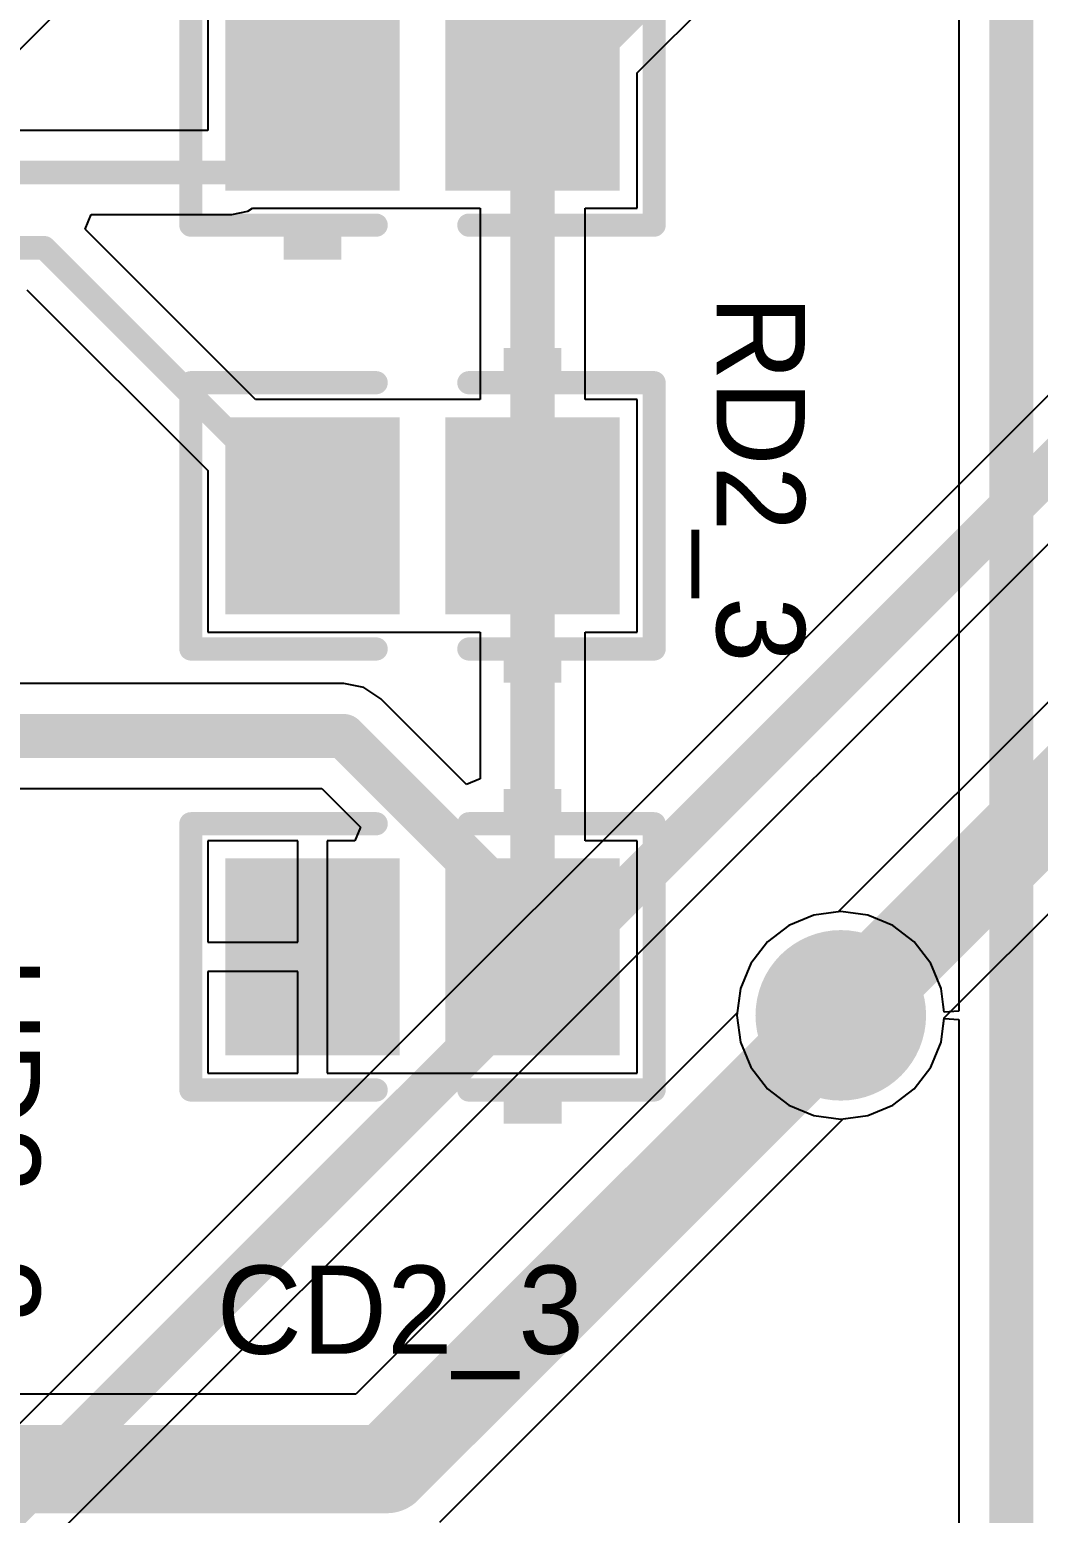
# Model space of a CAD drawing. Header units: millimetres. Extents: x 0.67 to 7.75, y 0.64 to 6.06.
# Drawn here: x 4.679 to 5.022, y 1.961 to 2.465 of the extents above; entities that cross this region are included whole.
import ezdxf

# ---------------------------------------------------------------- set-up
doc = ezdxf.new("R2010")
doc.units = ezdxf.units.MM
doc.header["$MEASUREMENT"] = 0
for name, color, linetype in [('BottomLayer', 5, 'Continuous'), ('BottomSolder', 6, 'Continuous'), ('MultiLayer', 9, 'Continuous'), ('TopLayer', 1, 'Continuous'), ('TopOverlay', 2, 'Continuous'), ('TopPaste', 8, 'Continuous'), ('TopSolder', 216, 'Continuous'), ('ViaHoleLayer', 16, 'Continuous')]:
    doc.layers.add(name, color=color, linetype=linetype)

# ---------------------------------------------------------------- blocks, each defined once
blk = doc.blocks.new('CC2012_0805_91')
at = {"layer": 'TopLayer'}
for points in [[(-0.06299, -0.02953), (-0.01181, -0.02953), (-0.06299, 0.02953), (-0.01181, 0.02953)], [(0.01181, -0.02953), (0.06299, -0.02953), (0.01181, 0.02953), (0.06299, 0.02953)]]:
    blk.add_solid(points, dxfattribs=at)
at = {"layer": 'TopOverlay', "const_width": 0.00787}
for points in [[(-0.07874, 0.04528), (-0.07874, -0.04528)], [(-0.01575, 0.04528), (-0.07874, 0.04528)], [(0.07874, 0.04528), (0.01575, 0.04528)], [(0.07874, 0.04528), (0.07874, -0.04528)], [(-0.01575, -0.04528), (-0.07874, -0.04528)], [(0.07874, -0.04528), (0.01575, -0.04528)]]:
    blk.add_lwpolyline(points, dxfattribs=at)
at = {"layer": 'TopOverlay', "const_width": 0.00394}
for points in [[(-0.08071, 0.04528, 1), (-0.07677, 0.04528, 1)], [(-0.08071, 0.04528, 1), (-0.07677, 0.04528, 1)], [(-0.01772, 0.04528, 1), (-0.01378, 0.04528, 1)], [(0.01378, 0.04528, 1), (0.01772, 0.04528, 1)], [(0.07677, 0.04528, 1), (0.08071, 0.04528, 1)], [(0.07677, 0.04528, 1), (0.08071, 0.04528, 1)], [(-0.08071, -0.04528, 1), (-0.07677, -0.04528, 1)], [(-0.08071, -0.04528, 1), (-0.07677, -0.04528, 1)], [(-0.01772, -0.04528, 1), (-0.01378, -0.04528, 1)], [(0.01378, -0.04528, 1), (0.01772, -0.04528, 1)], [(0.07677, -0.04528, 1), (0.08071, -0.04528, 1)], [(0.07677, -0.04528, 1), (0.08071, -0.04528, 1)]]:
    blk.add_lwpolyline(points, format="xyb", close=True, dxfattribs=at)
at = {"layer": 'TopOverlay'}
for points in [[(-0.04724, 0.04882), (-0.02756, 0.04882), (-0.04724, 0.05669), (-0.02756, 0.05669)], [(-0.04725, -0.05709), (-0.02756, -0.05709), (-0.04725, -0.04921), (-0.02756, -0.04921)]]:
    blk.add_solid(points, dxfattribs=at)
at = {"layer": 'TopPaste'}
for points in [[(-0.06299, -0.02953), (-0.01181, -0.02953), (-0.06299, 0.02953), (-0.01181, 0.02953)], [(0.01181, -0.02953), (0.06299, -0.02953), (0.01181, 0.02953), (0.06299, 0.02953)]]:
    blk.add_solid(points, dxfattribs=at)
at = {"layer": 'TopSolder'}
for points in [[(-0.06699, -0.03353), (-0.00781, -0.03353), (-0.06699, 0.03353), (-0.00781, 0.03353)], [(0.00781, -0.03353), (0.06699, -0.03353), (0.00781, 0.03353), (0.06699, 0.03353)]]:
    blk.add_solid(points, dxfattribs=at)
blk = doc.blocks.new('CC2012_0805_92')
at = {"layer": 'TopLayer'}
for points in [[(-0.06299, -0.02953), (-0.01181, -0.02953), (-0.06299, 0.02953), (-0.01181, 0.02953)], [(0.01181, -0.02953), (0.06299, -0.02953), (0.01181, 0.02953), (0.06299, 0.02953)]]:
    blk.add_solid(points, dxfattribs=at)
at = {"layer": 'TopOverlay', "const_width": 0.00787}
for points in [[(-0.07874, -0.04528), (-0.07874, 0.04528)], [(-0.07874, 0.04528), (-0.01575, 0.04528)], [(0.01575, 0.04528), (0.07874, 0.04528)], [(0.07874, -0.04528), (0.07874, 0.04528)], [(-0.07874, -0.04528), (-0.01575, -0.04528)], [(0.01575, -0.04528), (0.07874, -0.04528)]]:
    blk.add_lwpolyline(points, dxfattribs=at)
at = {"layer": 'TopOverlay', "const_width": 0.00394}
for points in [[(-0.08071, 0.04528, 1), (-0.07677, 0.04528, 1)], [(-0.08071, 0.04528, 1), (-0.07677, 0.04528, 1)], [(-0.01772, 0.04528, 1), (-0.01378, 0.04528, 1)], [(0.01378, 0.04528, 1), (0.01772, 0.04528, 1)], [(0.07677, 0.04528, 1), (0.08071, 0.04528, 1)], [(0.07677, 0.04528, 1), (0.08071, 0.04528, 1)], [(-0.08071, -0.04528, 1), (-0.07677, -0.04528, 1)], [(-0.08071, -0.04528, 1), (-0.07677, -0.04528, 1)], [(-0.01772, -0.04528, 1), (-0.01378, -0.04528, 1)], [(0.01378, -0.04528, 1), (0.01772, -0.04528, 1)], [(0.07677, -0.04528, 1), (0.08071, -0.04528, 1)], [(0.07677, -0.04528, 1), (0.08071, -0.04528, 1)]]:
    blk.add_lwpolyline(points, format="xyb", close=True, dxfattribs=at)
at = {"layer": 'TopOverlay'}
for points in [[(-0.04727, 0.04882), (-0.02758, 0.04882), (-0.04727, 0.05669), (-0.02758, 0.05669)], [(-0.04724, -0.05707), (-0.02756, -0.05707), (-0.04724, -0.04919), (-0.02756, -0.04919)]]:
    blk.add_solid(points, dxfattribs=at)
at = {"layer": 'TopPaste'}
for points in [[(-0.06299, -0.02953), (-0.01181, -0.02953), (-0.06299, 0.02953), (-0.01181, 0.02953)], [(0.01181, -0.02953), (0.06299, -0.02953), (0.01181, 0.02953), (0.06299, 0.02953)]]:
    blk.add_solid(points, dxfattribs=at)
at = {"layer": 'TopSolder'}
for points in [[(-0.06699, -0.03353), (-0.00781, -0.03353), (-0.06699, 0.03353), (-0.00781, 0.03353)], [(0.00781, -0.03353), (0.06699, -0.03353), (0.00781, 0.03353), (0.06699, 0.03353)]]:
    blk.add_solid(points, dxfattribs=at)
blk = doc.blocks.new('CC2012_0805_109')
at = {"layer": 'TopLayer'}
for points in [[(-0.06299, -0.02953), (-0.01181, -0.02953), (-0.06299, 0.02953), (-0.01181, 0.02953)], [(0.01181, -0.02953), (0.06299, -0.02953), (0.01181, 0.02953), (0.06299, 0.02953)]]:
    blk.add_solid(points, dxfattribs=at)
at = {"layer": 'TopOverlay', "const_width": 0.00787}
for points in [[(-0.07874, 0.04528), (-0.07874, -0.04528)], [(-0.01575, 0.04528), (-0.07874, 0.04528)], [(0.07874, 0.04528), (0.01575, 0.04528)], [(0.07874, 0.04528), (0.07874, -0.04528)], [(-0.01575, -0.04528), (-0.07874, -0.04528)], [(0.07874, -0.04528), (0.01575, -0.04528)]]:
    blk.add_lwpolyline(points, dxfattribs=at)
at = {"layer": 'TopOverlay', "const_width": 0.00394}
for points in [[(-0.08071, 0.04528, 1), (-0.07677, 0.04528, 1)], [(-0.08071, 0.04528, 1), (-0.07677, 0.04528, 1)], [(-0.01772, 0.04528, 1), (-0.01378, 0.04528, 1)], [(0.01378, 0.04528, 1), (0.01772, 0.04528, 1)], [(0.07677, 0.04528, 1), (0.08071, 0.04528, 1)], [(0.07677, 0.04528, 1), (0.08071, 0.04528, 1)], [(-0.08071, -0.04528, 1), (-0.07677, -0.04528, 1)], [(-0.08071, -0.04528, 1), (-0.07677, -0.04528, 1)], [(-0.01772, -0.04528, 1), (-0.01378, -0.04528, 1)], [(0.01378, -0.04528, 1), (0.01772, -0.04528, 1)], [(0.07677, -0.04528, 1), (0.08071, -0.04528, 1)], [(0.07677, -0.04528, 1), (0.08071, -0.04528, 1)]]:
    blk.add_lwpolyline(points, format="xyb", close=True, dxfattribs=at)
at = {"layer": 'TopOverlay'}
for points in [[(-0.04726, 0.04882), (-0.02757, 0.04882), (-0.04726, 0.05669), (-0.02757, 0.05669)], [(-0.04725, -0.05707), (-0.02756, -0.05707), (-0.04725, -0.0492), (-0.02756, -0.0492)]]:
    blk.add_solid(points, dxfattribs=at)
at = {"layer": 'TopPaste'}
for points in [[(-0.06299, -0.02953), (-0.01181, -0.02953), (-0.06299, 0.02953), (-0.01181, 0.02953)], [(0.01181, -0.02953), (0.06299, -0.02953), (0.01181, 0.02953), (0.06299, 0.02953)]]:
    blk.add_solid(points, dxfattribs=at)
at = {"layer": 'TopSolder'}
for points in [[(-0.06699, -0.03353), (-0.00781, -0.03353), (-0.06699, 0.03353), (-0.00781, 0.03353)], [(0.00781, -0.03353), (0.06699, -0.03353), (0.00781, 0.03353), (0.06699, 0.03353)]]:
    blk.add_solid(points, dxfattribs=at)

msp = doc.modelspace()

# ---------------------------------------------------------------- linework, layer by layer
at = {"layer": 'BottomLayer'}
for p, q in [((5.17537, 2.49071), (4.66046, 1.9758)), ((4.68084, 1.94571), (5.08075, 2.34562)), ((5.04198, 2.25302), (4.95414, 2.16519)), ((4.99019, 2.12914), (5.07056, 2.20951)), ((4.95414, 2.16519), (4.94586, 2.1641)), ((4.93735, 2.16057), (4.93004, 2.15496)), ((4.94586, 2.1641), (4.93735, 2.16057)), ((4.93004, 2.15496), (4.92443, 2.14765)), ((4.92443, 2.14765), (4.9209, 2.13914)), ((4.9209, 2.13914), (4.9197, 2.13)), ((4.9197, 2.13), (4.9209, 2.12086)), ((4.9891, 2.12086), (4.99019, 2.12914)), ((4.9209, 2.12086), (4.92443, 2.11235)), ((4.98557, 2.11235), (4.9891, 2.12086)), ((4.92443, 2.11235), (4.93004, 2.10504)), ((4.97996, 2.10504), (4.98557, 2.11235)), ((4.93004, 2.10504), (4.93735, 2.09943)), ((4.97265, 2.09943), (4.97996, 2.10504)), ((4.93735, 2.09943), (4.94586, 2.0959)), ((4.96414, 2.0959), (4.97265, 2.09943)), ((4.94586, 2.0959), (4.955, 2.0947)), ((4.955, 2.0947), (4.96414, 2.0959))]:
    msp.add_line(p, q, dxfattribs=at)
for points, const_width in [([(4.663, 1.9531), (5.1904, 2.4805)], 0.015), ([(4.955, 2.13), (5.06, 2.235)], 0.03)]:
    msp.add_lwpolyline(points, dxfattribs=dict(at, const_width=const_width))
for points, const_width in [([(4.9425, 2.13, 1), (4.9675, 2.13, 1)], 0.025), ([(4.9475, 2.13, 1), (4.9625, 2.13, 1)], 0.015)]:
    msp.add_lwpolyline(points, format="xyb", close=True, dxfattribs=dict(at, const_width=const_width))
at = {"layer": 'BottomSolder', "const_width": 0.029}
msp.add_lwpolyline([(4.9405, 2.13, 1), (4.9695, 2.13, 1)], format="xyb", close=True, dxfattribs=at)
at = {"layer": 'MultiLayer', "const_width": 0.025}
msp.add_lwpolyline([(4.9425, 2.13, 1), (4.9675, 2.13, 1)], format="xyb", close=True, dxfattribs=at)
at = {"layer": 'TopLayer'}
for p, q in [((4.99516, 4.09189), (4.99516, 2.13143)), ((4.65326, 2.43593), (4.91462, 2.6973)), ((4.88579, 2.45055), (4.92494, 2.48971)), ((4.7398, 2.48358), (4.7398, 2.43093)), ((4.88579, 2.40452), (4.88579, 2.45055)), ((4.7398, 2.43093), (4.65533, 2.43093)), ((4.69808, 2.39738), (4.70015, 2.40238)), ((4.70015, 2.40238), (4.748, 2.40238)), ((4.748, 2.40238), (4.75347, 2.40347)), ((4.748, 2.40238), (4.748, 2.40238)), ((4.75347, 2.40347), (4.75504, 2.40452)), ((4.75504, 2.40452), (4.81098, 2.40452)), ((4.81098, 2.40452), (4.81098, 2.40452)), ((4.81098, 2.40452), (4.81461, 2.40452)), ((4.81461, 2.40452), (4.81461, 2.40452)), ((4.81461, 2.40452), (4.83235, 2.40452)), ((4.83235, 2.40452), (4.83235, 2.33941)), ((4.86804, 2.33941), (4.86804, 2.40452)), ((4.86804, 2.40452), (4.88579, 2.40452)), ((4.75605, 2.33941), (4.69808, 2.39738)), ((4.6783, 2.37679), (4.7398, 2.31529)), ((4.81098, 2.33941), (4.75605, 2.33941)), ((4.81461, 2.33941), (4.81098, 2.33941)), ((4.81098, 2.33941), (4.81098, 2.33941)), ((4.83235, 2.33941), (4.81461, 2.33941)), ((4.81461, 2.33941), (4.81461, 2.33941)), ((4.88579, 2.33941), (4.86804, 2.33941)), ((4.88579, 2.26036), (4.88579, 2.33941)), ((4.7398, 2.31529), (4.7398, 2.26036)), ((4.7398, 2.26036), (4.81098, 2.26036)), ((4.81098, 2.26036), (4.81098, 2.26036)), ((4.81098, 2.26036), (4.81461, 2.26036)), ((4.81461, 2.26036), (4.81461, 2.26036)), ((4.81461, 2.26036), (4.83235, 2.26036)), ((4.83235, 2.26036), (4.83235, 2.21041)), ((4.86804, 2.18941), (4.86804, 2.26036)), ((4.86804, 2.26036), (4.88579, 2.26036)), ((4.786, 2.24284), (4.6593, 2.24284)), ((4.79283, 2.24148), (4.786, 2.24284)), ((4.79862, 2.23762), (4.79283, 2.24148)), ((4.82773, 2.2085), (4.79862, 2.23762)), ((4.83235, 2.21041), (4.82773, 2.2085)), ((4.65191, 2.20716), (4.77861, 2.20716)), ((4.77861, 2.20716), (4.79173, 2.19403)), ((4.79173, 2.19403), (4.78982, 2.18941)), ((4.77039, 2.18941), (4.7398, 2.18941)), ((4.7398, 2.18941), (4.7398, 2.15489)), ((4.77039, 2.15489), (4.77039, 2.18941)), ((4.78982, 2.18941), (4.78039, 2.18941)), ((4.78039, 2.18941), (4.78039, 2.14989)), ((4.88579, 2.18941), (4.86804, 2.18941)), ((4.88579, 2.11036), (4.88579, 2.18941)), ((4.955, 2.1653), (4.94586, 2.1641)), ((4.96414, 2.1641), (4.955, 2.1653)), ((4.93735, 2.16057), (4.93004, 2.15496)), ((4.94586, 2.1641), (4.93735, 2.16057)), ((4.97265, 2.16057), (4.96414, 2.1641)), ((4.97996, 2.15496), (4.97265, 2.16057)), ((4.7398, 2.15489), (4.77039, 2.15489)), ((4.93004, 2.15496), (4.92443, 2.14765)), ((4.98557, 2.14765), (4.97996, 2.15496)), ((4.78039, 2.14989), (4.78039, 2.11036)), ((4.77039, 2.14489), (4.7398, 2.14489)), ((4.7398, 2.14489), (4.7398, 2.11036)), ((4.77039, 2.11036), (4.77039, 2.14489)), ((4.92443, 2.14765), (4.9209, 2.13914)), ((4.9891, 2.13914), (4.98557, 2.14765)), ((4.9209, 2.13914), (4.91981, 2.13086)), ((4.98982, 2.13366), (4.9891, 2.13914)), ((4.91981, 2.13086), (4.79009, 2.00114)), ((4.99016, 2.1311), (4.98982, 2.13366)), ((4.99516, 2.13143), (4.99016, 2.1311)), ((4.9891, 2.12086), (4.98982, 2.12634)), ((4.98982, 2.12634), (4.99016, 2.1289)), ((4.99016, 2.1289), (4.99516, 2.12857)), ((4.99516, 2.12857), (4.99516, 1.6996)), ((4.98557, 2.11235), (4.9891, 2.12086)), ((4.7398, 2.11036), (4.77039, 2.11036)), ((4.78039, 2.11036), (4.81098, 2.11036)), ((4.81098, 2.11036), (4.81098, 2.11036)), ((4.81098, 2.11036), (4.81461, 2.11036)), ((4.81461, 2.11036), (4.81461, 2.11036)), ((4.81461, 2.11036), (4.81598, 2.11036)), ((4.81598, 2.11036), (4.88579, 2.11036)), ((4.97996, 2.10504), (4.98557, 2.11235)), ((4.97265, 2.09943), (4.97996, 2.10504)), ((4.96414, 2.0959), (4.97265, 2.09943)), ((4.81867, 1.95762), (4.95586, 2.09481)), ((4.95586, 2.09481), (4.96414, 2.0959)), ((4.79009, 2.00114), (4.65375, 2.00114))]:
    msp.add_line(p, q, dxfattribs=at)
for points, const_width in [([(5.013, 1.40795), (5.013, 4.09928)], 0.015), ([(4.85405, 2.44405), (4.925, 2.515)], 0.015), ([(4.748, 2.41666), (4.77539, 2.44405)], 0.008), ([(4.8502, 2.14989), (4.8502, 2.44405)], 0.015), ([(4.6138, 2.41666), (4.748, 2.41666)], 0.008), ([(4.6138, 2.39107), (4.68421, 2.39107)], 0.008), ([(4.68421, 2.39107), (4.77539, 2.29989)], 0.008), ([(4.65191, 2.225), (4.786, 2.225)], 0.015), ([(4.786, 2.225), (4.8502, 2.1608)], 0.015), ([(4.8502, 2.14989), (4.8502, 2.15)], 0.015), ([(4.80065, 1.97565), (4.955, 2.13)], 0.03), ([(4.63178, 1.97565), (4.80065, 1.97565)], 0.03)]:
    msp.add_lwpolyline(points, dxfattribs=dict(at, const_width=const_width))
for points, const_width in [([(4.77339, 2.44405, 1), (4.77739, 2.44405, 1)], 0.004), ([(4.84645, 2.44405, 1), (4.85395, 2.44405, 1)], 0.0075), ([(4.8503, 2.44405, 1), (4.8578, 2.44405, 1)], 0.0075), ([(4.746, 2.41666, 1), (4.75, 2.41666, 1)], 0.004), ([(4.746, 2.41666, 1), (4.75, 2.41666, 1)], 0.004), ([(4.68221, 2.39107, 1), (4.68621, 2.39107, 1)], 0.004), ([(4.68221, 2.39107, 1), (4.68621, 2.39107, 1)], 0.004), ([(4.77339, 2.29989, 1), (4.77739, 2.29989, 1)], 0.004), ([(4.78225, 2.225, 1), (4.78975, 2.225, 1)], 0.0075), ([(4.78225, 2.225, 1), (4.78975, 2.225, 1)], 0.0075), ([(4.84645, 2.1608, 1), (4.85395, 2.1608, 1)], 0.0075), ([(4.84645, 2.15, 1), (4.85395, 2.15, 1)], 0.0075), ([(4.84645, 2.14989, 1), (4.85395, 2.14989, 1)], 0.0075), ([(4.84645, 2.14989, 1), (4.85395, 2.14989, 1)], 0.0075), ([(4.9425, 2.13, 1), (4.9675, 2.13, 1)], 0.025), ([(4.9475, 2.13, 1), (4.9625, 2.13, 1)], 0.015), ([(4.79315, 1.97565, 1), (4.80815, 1.97565, 1)], 0.015), ([(4.79315, 1.97565, 1), (4.80815, 1.97565, 1)], 0.015)]:
    msp.add_lwpolyline(points, format="xyb", close=True, dxfattribs=dict(at, const_width=const_width))
at = {"layer": 'TopSolder', "const_width": 0.029}
msp.add_lwpolyline([(4.9405, 2.13, 1), (4.9695, 2.13, 1)], format="xyb", close=True, dxfattribs=at)
at = {"layer": 'ViaHoleLayer', "const_width": 0.014}
msp.add_lwpolyline([(4.948, 2.13, 1), (4.962, 2.13, 1)], format="xyb", close=True, dxfattribs=at)

# ---------------------------------------------------------------- block references
for name, p, rotation in [('CC2012_0805_92', (4.8128, 2.44405), 360), ('CC2012_0805_91', (4.8128, 2.29989), 180), ('CC2012_0805_109', (4.8128, 2.14989), 180)]:
    msp.add_blockref(name, p, dxfattribs=dict(rotation=rotation))

# ---------------------------------------------------------------- texts
at = {"layer": 'TopOverlay'}
for s, p in [('RD2_3', (4.9128, 2.37489)), ('HD2_3', (4.6528, 2.14989))]:
    msp.add_text(s, height=0.03, rotation=270, dxfattribs=at).set_placement(p)
msp.add_text('CD2_3', height=0.03, dxfattribs=at).set_placement((4.7428, 2.01489))

doc.saveas('drawing.dxf')
